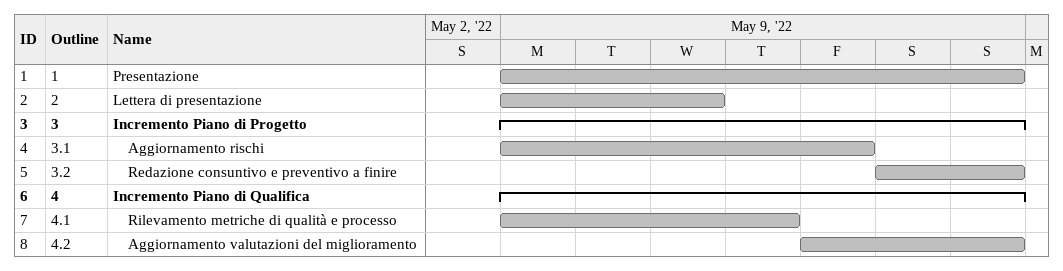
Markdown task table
| ID | WBS | Task | Start | Finish |
|---|---|---|---|---|
| 1 | 1 | Presentazione | 2022-05-09 | 2022-05-15 |
| 2 | 2 | Lettera di presentazione | 2022-05-09 | 2022-05-11 |
| 3 | 3 | **Incremento Piano di Progetto** | 2022-05-09 | 2022-05-15 |
| 4 | 3.1 | Aggiornamento rischi | 2022-05-09 | 2022-05-13 |
| 5 | 3.2 | Redazione consuntivo e preventivo a finire | 2022-05-14 | 2022-05-15 |
| 6 | 4 | **Incremento Piano di Qualifica** | 2022-05-09 | 2022-05-15 |
| 7 | 4.1 | Rilevamento metriche di qualità e processo | 2022-05-09 | 2022-05-12 |
| 8 | 4.2 | Aggiornamento valutazioni del miglioramento | 2022-05-13 | 2022-05-15 |
